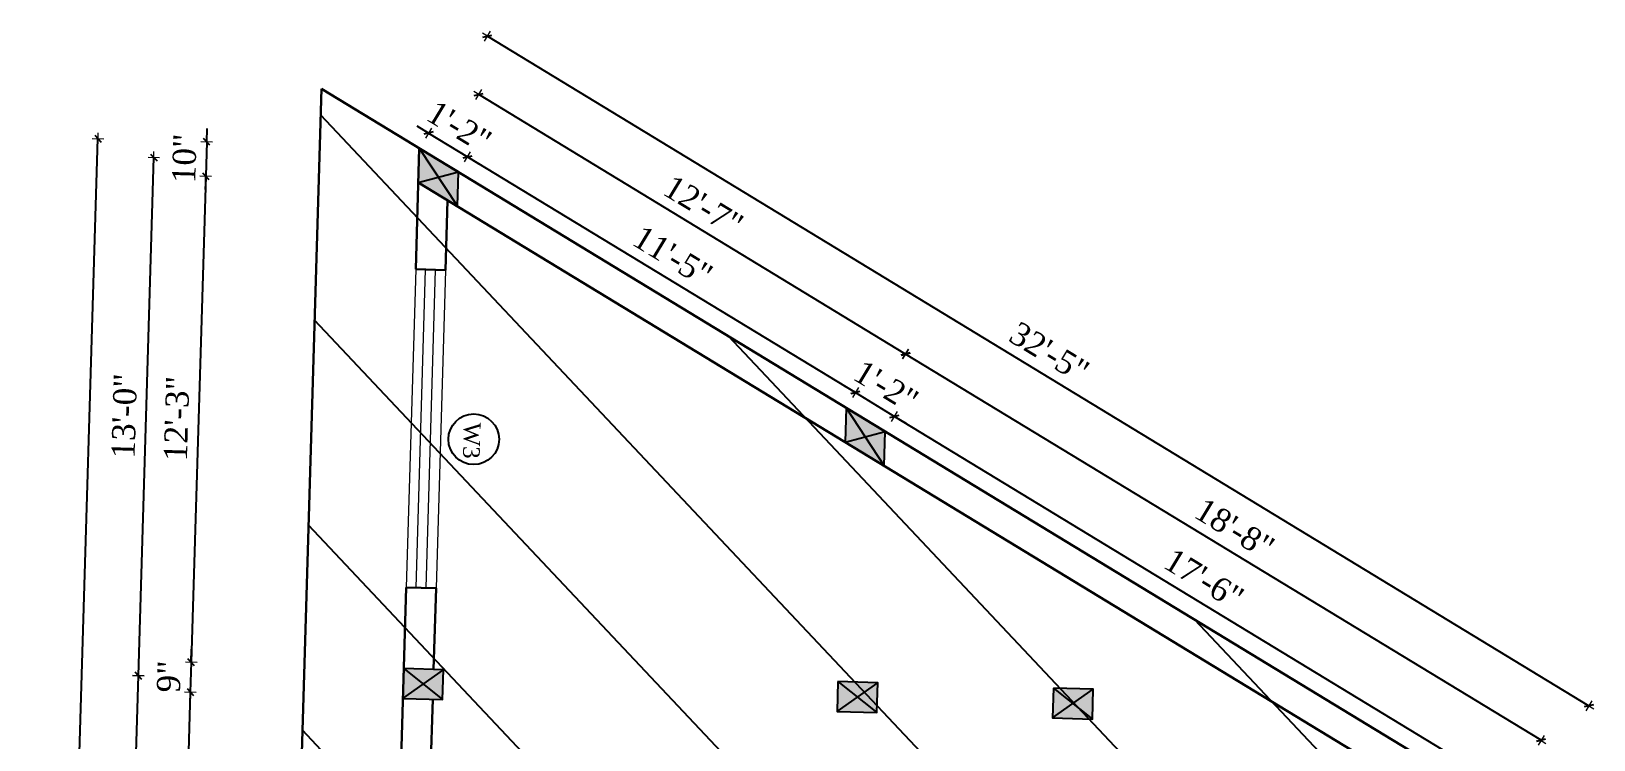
# Model space of a CAD drawing. Header units: inches. Extents: x 4069 to 291496, y -47643 to 12535.
# Drawn here: x 145268.9 to 145740.1, y -19333.8 to -19120.1 of the extents above; entities that cross this region are included whole.
import ezdxf

# ---------------------------------------------------------------- set-up
doc = ezdxf.new("R2010")
doc.units = ezdxf.units.IN
doc.header["$LTSCALE"] = 5
doc.header["$MEASUREMENT"] = 0
for name, color, linetype, lineweight in [('A-WALL', 7, 'Continuous', 9), ('Dimension', 7, 'Continuous', 18), ('Dw', 2, 'Continuous', 18)]:
    doc.layers.add(name, color=color, linetype=linetype, lineweight=lineweight)
doc.layers.add('dim line', color=7, linetype='Continuous', lineweight=15, true_color=0xfab2b2)
doc.layers.add('TEXT', color=6, linetype='Continuous')
doc.layers.add('WALL', color=7, linetype='Continuous')
doc.styles.add('ordinary', font='times.ttf')
doc.dimstyles.new('Copy of 96', dxfattribs={"dimtxt": 7, "dimasz": 4, "dimexe": 0.5, "dimexo": 0.5, "dimgap": 3, "dimtad": 1, "dimdec": 1, "dimzin": 11, "dimdsep": 46, "dimlunit": 4, "dimtxsty": 'ordinary', "dimblk": 'OBLIQUE', "dimcen": 0.09, "dimse1": 1, "dimse2": 1, "dimclrt": 6, "dimazin": 0, "dimtfac": 1, "dimtdec": 1, "dimtix": 1, "dimtmove": 2, "dimatfit": 3, "dimldrblk": 'leader', "dimfxl": 0.5, "dimfxlon": 1, "dimtolj": 1, "dimtzin": 0, "dimarcsym": 0})

# ---------------------------------------------------------------- blocks, each defined once
blk = doc.blocks.new('c2a')
at = {"color": 1, "ltscale": 5}
for p, q in [((18091.63, 4625.76), (18084.82, 4613.76)), ((18101.98, 4625.76), (18091.63, 4625.76)), ((18095.17, 4613.76), (18101.98, 4625.76)), ((18084.82, 4613.76), (18095.17, 4613.76))]:
    blk.add_line(p, q, dxfattribs=at)
blk = doc.blocks.new('oblique')
at = {"color": 0, "lineweight": -2}
blk.add_line((0.25, 0.25), (-0.25, -0.25), dxfattribs=at)
at = {"layer": 'dim line', "lineweight": 9}
for p, q in [((-0.4375, 0), (0.4375, 0)), ((0, 0.4375), (0, -0.4375))]:
    blk.add_line(p, q, dxfattribs=at)
blk = doc.blocks.new('*D4711')
at = {"layer": 'A-WALL', "color": 0, "lineweight": -2, "ltscale": 50, "transparency": 16777216}
blk.add_line((145296.73, -19464.35), (145301.21, -19314.41), dxfattribs=at)
at = {"layer": 'Defpoints', "color": 0, "ltscale": 50, "transparency": 16777216}
for p in [(145301.21, -19314.41), (145381.1, -19316.8), (145376.62, -19466.73)]:
    blk.add_point(p, dxfattribs=at)
at = {"layer": 'A-WALL', "color": 0, "lineweight": -2, "ltscale": 50, "transparency": 16777216, "xscale": 4, "yscale": 4, "zscale": 4}
for p, rotation in [((145301.21, -19314.41), 88.28998542889802), ((145296.73, -19464.35), 268.289985428898)]:
    blk.add_blockref('oblique', p, dxfattribs=dict(at, rotation=rotation))
at = {"layer": 'A-WALL', "color": 6, "ltscale": 50, "transparency": 16777216, "insert": (145292.41, -19389.19), "char_height": 7, "attachment_point": 5, "rotation": 88.29, "style": 'ordinary'}
blk.add_mtext('\\A1;12\'-6"', dxfattribs=at)
blk = doc.blocks.new('_OBLIQUE')
at = {"color": 0, "linetype": 'ByBlock'}
blk.add_line((-0.5, -0.5), (0.5, 0.5), dxfattribs=at)
blk = doc.blocks.new('leader')
at = {"layer": 'Dimension'}
for p, q in [((0, -4.33), (0, 4.33)), ((-4.42, 0), (4.42, 0))]:
    blk.add_line(p, q, dxfattribs=at)
blk = doc.blocks.new('*D4712')
at = {"layer": 'A-WALL', "color": 0, "lineweight": -2, "ltscale": 50, "transparency": 16777216}
blk.add_line((145301.21, -19314.41), (145305.87, -19158.16), dxfattribs=at)
at = {"layer": 'Defpoints', "color": 0, "ltscale": 50, "transparency": 16777216}
for p in [(145305.87, -19158.16), (145385.77, -19160.54), (145381.1, -19316.8)]:
    blk.add_point(p, dxfattribs=at)
at = {"layer": 'A-WALL', "color": 0, "lineweight": -2, "ltscale": 50, "transparency": 16777216, "xscale": 4, "yscale": 4, "zscale": 4}
for p, rotation in [((145305.87, -19158.16), 88.28998542889802), ((145301.21, -19314.41), 268.289985428898)]:
    blk.add_blockref('oblique', p, dxfattribs=dict(at, rotation=rotation))
at = {"layer": 'A-WALL', "color": 6, "ltscale": 50, "transparency": 16777216, "insert": (145296.98, -19236.09), "char_height": 7, "attachment_point": 5, "rotation": 88.29, "style": 'ordinary'}
blk.add_mtext('\\A1;13\'-0"', dxfattribs=at)
blk = doc.blocks.new('*D4713')
at = {"layer": 'A-WALL', "color": 0, "lineweight": -2, "ltscale": 50, "transparency": 16777216}
blk.add_line((145271.91, -19725.22), (145289.01, -19152.48), dxfattribs=at)
at = {"layer": 'Defpoints', "color": 0, "ltscale": 50, "transparency": 16777216}
for p in [(145289.01, -19152.48), (145385.92, -19155.37), (145368.82, -19728.12)]:
    blk.add_point(p, dxfattribs=at)
at = {"layer": 'A-WALL', "color": 0, "lineweight": -2, "ltscale": 50, "transparency": 16777216, "xscale": 4, "yscale": 4, "zscale": 4}
for p, rotation in [((145289.01, -19152.48), 88.28998542889802), ((145271.91, -19725.22), 268.289985428898)]:
    blk.add_blockref('oblique', p, dxfattribs=dict(at, rotation=rotation))
at = {"layer": 'A-WALL', "color": 6, "ltscale": 50, "transparency": 16777216, "insert": (145273.89, -19438.66), "char_height": 7, "attachment_point": 5, "rotation": 88.29, "style": 'ordinary'}
blk.add_mtext('\\A1;47\'-9"', dxfattribs=at)
blk = doc.blocks.new('*D4714')
at = {"layer": 'A-WALL', "color": 0, "lineweight": -2, "ltscale": 50, "transparency": 16777216}
for p, q in [((145388.69, -19150.81), (145385.28, -19148.73)), ((145388.69, -19150.81), (145400.49, -19157.98)), ((145400.49, -19157.98), (145403.9, -19160.05))]:
    blk.add_line(p, q, dxfattribs=at)
at = {"layer": 'Defpoints', "color": 0, "ltscale": 50, "transparency": 16777216}
for p in [(145385.92, -19155.37), (145400.49, -19157.98), (145397.71, -19162.54)]:
    blk.add_point(p, dxfattribs=at)
at = {"layer": 'A-WALL', "color": 0, "lineweight": -2, "ltscale": 50, "transparency": 16777216, "xscale": 4, "yscale": 4, "zscale": 4}
for p, rotation in [((145388.69, -19150.81), 328.7014709224883), ((145400.49, -19157.98), 148.7014709224883)]:
    blk.add_blockref('oblique', p, dxfattribs=dict(at, rotation=rotation))
at = {"layer": 'A-WALL', "color": 6, "ltscale": 50, "transparency": 16777216, "insert": (145397.97, -19148.84), "char_height": 7, "attachment_point": 5, "rotation": 328.7015, "style": 'ordinary'}
blk.add_mtext('\\A1;1\'-2"', dxfattribs=at)
blk = doc.blocks.new('*D4715')
at = {"layer": 'A-WALL', "color": 0, "lineweight": -2, "ltscale": 50, "transparency": 16777216}
blk.add_line((145400.49, -19157.98), (145517.42, -19229.07), dxfattribs=at)
at = {"layer": 'Defpoints', "color": 0, "ltscale": 50, "transparency": 16777216}
for p in [(145397.71, -19162.54), (145517.42, -19229.07), (145514.64, -19233.63)]:
    blk.add_point(p, dxfattribs=at)
at = {"layer": 'A-WALL', "color": 0, "lineweight": -2, "ltscale": 50, "transparency": 16777216, "xscale": 4, "yscale": 4, "zscale": 4}
for p, rotation in [((145400.49, -19157.98), 148.7014709242149), ((145517.42, -19229.07), 328.701470924215)]:
    blk.add_blockref('oblique', p, dxfattribs=dict(at, rotation=rotation))
at = {"layer": 'A-WALL', "color": 6, "ltscale": 50, "transparency": 16777216, "insert": (145462.36, -19187.92), "char_height": 7, "attachment_point": 5, "rotation": 328.7015, "style": 'ordinary'}
blk.add_mtext('\\A1;11\'-5"', dxfattribs=at)
blk = doc.blocks.new('*D4716')
at = {"layer": 'A-WALL', "color": 0, "lineweight": -2, "ltscale": 50, "transparency": 16777216}
for p, q in [((145517.42, -19229.07), (145514, -19226.99)), ((145517.42, -19229.07), (145529.21, -19236.24)), ((145529.21, -19236.24), (145532.63, -19238.31))]:
    blk.add_line(p, q, dxfattribs=at)
at = {"layer": 'Defpoints', "color": 0, "ltscale": 50, "transparency": 16777216}
for p in [(145514.64, -19233.63), (145529.21, -19236.24), (145526.43, -19240.8)]:
    blk.add_point(p, dxfattribs=at)
at = {"layer": 'A-WALL', "color": 0, "lineweight": -2, "ltscale": 50, "transparency": 16777216, "xscale": 4, "yscale": 4, "zscale": 4}
for p, rotation in [((145517.42, -19229.07), 328.701470924215), ((145529.21, -19236.24), 148.7014709242149)]:
    blk.add_blockref('oblique', p, dxfattribs=dict(at, rotation=rotation))
at = {"layer": 'A-WALL', "color": 6, "ltscale": 50, "transparency": 16777216, "insert": (145526.69, -19227.1), "char_height": 7, "attachment_point": 5, "rotation": 328.7015, "style": 'ordinary'}
blk.add_mtext('\\A1;1\'-2"', dxfattribs=at)
blk = doc.blocks.new('*D4717')
at = {"layer": 'A-WALL', "color": 0, "lineweight": -2, "ltscale": 50, "transparency": 16777216}
blk.add_line((145529.21, -19236.24), (145709.03, -19345.56), dxfattribs=at)
at = {"layer": 'Defpoints', "color": 0, "ltscale": 50, "transparency": 16777216}
for p in [(145526.43, -19240.8), (145709.03, -19345.56), (145706.25, -19350.13)]:
    blk.add_point(p, dxfattribs=at)
at = {"layer": 'A-WALL', "color": 0, "lineweight": -2, "ltscale": 50, "transparency": 16777216, "xscale": 4, "yscale": 4, "zscale": 4}
for p, rotation in [((145529.21, -19236.24), 148.7014709242149), ((145709.03, -19345.56), 328.701470924215)]:
    blk.add_blockref('oblique', p, dxfattribs=dict(at, rotation=rotation))
at = {"layer": 'A-WALL', "color": 6, "ltscale": 50, "transparency": 16777216, "insert": (145622.53, -19285.28), "char_height": 7, "attachment_point": 5, "rotation": 328.7015, "style": 'ordinary'}
blk.add_mtext('\\A1;17\'-6"', dxfattribs=at)
blk = doc.blocks.new('*D4719')
at = {"layer": 'A-WALL', "color": 0, "lineweight": -2, "ltscale": 50, "transparency": 16777216}
blk.add_line((145724.17, -19333.93), (145532.56, -19217.43), dxfattribs=at)
at = {"layer": 'Defpoints', "color": 0, "ltscale": 50, "transparency": 16777216}
for p in [(145532.56, -19217.43), (145520.54, -19237.22), (145712.15, -19353.71)]:
    blk.add_point(p, dxfattribs=at)
at = {"layer": 'A-WALL', "color": 0, "lineweight": -2, "ltscale": 50, "transparency": 16777216, "xscale": 4, "yscale": 4, "zscale": 4}
for p, rotation in [((145532.56, -19217.43), 148.7014709224112), ((145724.17, -19333.93), 328.7014709224112)]:
    blk.add_blockref('oblique', p, dxfattribs=dict(at, rotation=rotation))
at = {"layer": 'A-WALL', "color": 6, "ltscale": 50, "transparency": 16777216, "insert": (145631.78, -19270.08), "char_height": 7, "attachment_point": 5, "rotation": 328.7015, "style": 'ordinary'}
blk.add_mtext('\\A1;18\'-8"', dxfattribs=at)
blk = doc.blocks.new('*D4720')
at = {"layer": 'A-WALL', "color": 0, "lineweight": -2, "ltscale": 50, "transparency": 16777216}
blk.add_line((145532.56, -19217.43), (145403.84, -19139.17), dxfattribs=at)
at = {"layer": 'Defpoints', "color": 0, "ltscale": 50, "transparency": 16777216}
for p in [(145403.84, -19139.17), (145391.82, -19158.96), (145520.54, -19237.22)]:
    blk.add_point(p, dxfattribs=at)
at = {"layer": 'A-WALL', "color": 0, "lineweight": -2, "ltscale": 50, "transparency": 16777216, "xscale": 4, "yscale": 4, "zscale": 4}
for p, rotation in [((145403.84, -19139.17), 148.7014709242149), ((145532.56, -19217.43), 328.701470924215)]:
    blk.add_blockref('oblique', p, dxfattribs=dict(at, rotation=rotation))
at = {"layer": 'A-WALL', "color": 6, "ltscale": 50, "transparency": 16777216, "insert": (145471.62, -19172.69), "char_height": 7, "attachment_point": 5, "rotation": 328.7015, "style": 'ordinary'}
blk.add_mtext('\\A1;12\'-7"', dxfattribs=at)
blk = doc.blocks.new('*D4721')
at = {"layer": 'A-WALL', "color": 0, "lineweight": -2, "ltscale": 50, "transparency": 16777216}
blk.add_line((145406.45, -19121.6), (145738.58, -19323.52), dxfattribs=at)
at = {"layer": 'Defpoints', "color": 0, "ltscale": 50, "transparency": 16777216}
for p in [(145385.92, -19155.37), (145738.58, -19323.52), (145718.04, -19357.29)]:
    blk.add_point(p, dxfattribs=at)
at = {"layer": 'A-WALL', "color": 0, "lineweight": -2, "ltscale": 50, "transparency": 16777216, "xscale": 4, "yscale": 4, "zscale": 4}
for p, rotation in [((145406.45, -19121.6), 148.7014709224075), ((145738.58, -19323.52), 328.7014709224075)]:
    blk.add_blockref('oblique', p, dxfattribs=dict(at, rotation=rotation))
at = {"layer": 'A-WALL', "color": 6, "ltscale": 50, "transparency": 16777216, "insert": (145575.92, -19216.95), "char_height": 7, "attachment_point": 5, "rotation": 328.7015, "style": 'ordinary'}
blk.add_mtext('\\A1;32\'-5"', dxfattribs=at)
blk = doc.blocks.new('*D4733')
at = {"layer": 'A-WALL', "color": 0, "lineweight": -2, "ltscale": 50, "transparency": 16777216}
for p, q in [((145321.82, -19153.46), (145321.94, -19149.46)), ((145321.82, -19153.46), (145321.51, -19163.8)), ((145321.51, -19163.8), (145321.39, -19167.8))]:
    blk.add_line(p, q, dxfattribs=at)
at = {"layer": 'Defpoints', "color": 0, "ltscale": 50, "transparency": 16777216}
for p in [(145385.92, -19155.37), (145321.51, -19163.8), (145385.61, -19165.72)]:
    blk.add_point(p, dxfattribs=at)
at = {"layer": 'A-WALL', "color": 0, "lineweight": -2, "ltscale": 50, "transparency": 16777216, "xscale": 4, "yscale": 4, "zscale": 4}
for p, rotation in [((145321.82, -19153.46), 268.289985428898), ((145321.51, -19163.8), 88.28998542889802)]:
    blk.add_blockref('oblique', p, dxfattribs=dict(at, rotation=rotation))
at = {"layer": 'A-WALL', "color": 6, "ltscale": 50, "transparency": 16777216, "insert": (145315.11, -19158.44), "char_height": 7, "attachment_point": 5, "rotation": 88.29, "style": 'ordinary'}
blk.add_mtext('\\A1;10"', dxfattribs=at)
blk = doc.blocks.new('*D4734')
at = {"layer": 'A-WALL', "color": 0, "lineweight": -2, "ltscale": 50, "transparency": 16777216}
blk.add_line((145321.51, -19163.8), (145317.14, -19310.39), dxfattribs=at)
at = {"layer": 'Defpoints', "color": 0, "ltscale": 50, "transparency": 16777216}
for p in [(145385.61, -19165.72), (145317.14, -19310.39), (145381.23, -19312.3)]:
    blk.add_point(p, dxfattribs=at)
at = {"layer": 'A-WALL', "color": 0, "lineweight": -2, "ltscale": 50, "transparency": 16777216, "xscale": 4, "yscale": 4, "zscale": 4}
for p, rotation in [((145321.51, -19163.8), 88.28998542889805), ((145317.14, -19310.39), 268.289985428898)]:
    blk.add_blockref('oblique', p, dxfattribs=dict(at, rotation=rotation))
at = {"layer": 'A-WALL', "color": 6, "ltscale": 50, "transparency": 16777216, "insert": (145312.77, -19236.9), "char_height": 7, "attachment_point": 5, "rotation": 88.29, "style": 'ordinary'}
blk.add_mtext('\\A1;12\'-3"', dxfattribs=at)
blk = doc.blocks.new('*D4735')
at = {"layer": 'A-WALL', "color": 0, "lineweight": -2, "ltscale": 50, "transparency": 16777216}
for p, q in [((145317.14, -19310.39), (145317.26, -19306.39)), ((145317.14, -19310.39), (145316.87, -19319.38)), ((145316.87, -19319.38), (145316.75, -19323.38))]:
    blk.add_line(p, q, dxfattribs=at)
at = {"layer": 'Defpoints', "color": 0, "ltscale": 50, "transparency": 16777216}
for p in [(145381.23, -19312.3), (145316.87, -19319.38), (145380.97, -19321.3)]:
    blk.add_point(p, dxfattribs=at)
at = {"layer": 'A-WALL', "color": 0, "lineweight": -2, "ltscale": 50, "transparency": 16777216, "xscale": 4, "yscale": 4, "zscale": 4}
for p, rotation in [((145317.14, -19310.39), 268.289985428898), ((145316.87, -19319.38), 88.28998542889802)]:
    blk.add_blockref('oblique', p, dxfattribs=dict(at, rotation=rotation))
at = {"layer": 'A-WALL', "color": 6, "ltscale": 50, "transparency": 16777216, "insert": (145310.43, -19314.69), "char_height": 7, "attachment_point": 5, "rotation": 88.29, "style": 'ordinary'}
blk.add_mtext('\\A1;9"', dxfattribs=at)
blk = doc.blocks.new('*D4736')
at = {"layer": 'A-WALL', "color": 0, "lineweight": -2, "ltscale": 50, "transparency": 16777216}
blk.add_line((145316.87, -19319.38), (145312.66, -19460.32), dxfattribs=at)
at = {"layer": 'Defpoints', "color": 0, "ltscale": 50, "transparency": 16777216}
for p in [(145380.97, -19321.3), (145312.66, -19460.32), (145376.76, -19462.24)]:
    blk.add_point(p, dxfattribs=at)
at = {"layer": 'A-WALL', "color": 0, "lineweight": -2, "ltscale": 50, "transparency": 16777216, "xscale": 4, "yscale": 4, "zscale": 4}
for p, rotation in [((145316.87, -19319.38), 88.28998542889805), ((145312.66, -19460.32), 268.289985428898)]:
    blk.add_blockref('oblique', p, dxfattribs=dict(at, rotation=rotation))
at = {"layer": 'A-WALL', "color": 6, "ltscale": 50, "transparency": 16777216, "insert": (145308.2, -19389.66), "char_height": 7, "attachment_point": 5, "rotation": 88.29, "style": 'ordinary'}
blk.add_mtext('\\A1;11\'-9"', dxfattribs=at)

msp = doc.modelspace()

# ---------------------------------------------------------------- hatches: boundary and pattern name
at = {"layer": 'WALL', "linetype": 'ByBlock', "ltscale": 5, "true_color": 0xf8991e}
h = msp.add_hatch(dxfattribs=at)
h.set_pattern_fill('ANSI31', color=30, scale=350, angle=268.2899854)
h.set_pattern_definition([(313.29, (148187.466, -11942.256), (31.8453, 29.99899), [])])
h.paths.add_polyline_path([(145356.44151, -19137.44994), (145735.72918, -19368.04712), (145724.72776, -19736.55158), (145338.83432, -19727.22159)])
h = msp.add_hatch(color=30, dxfattribs=at)
h.dxf.hatch_style = 1
h.paths.add_polyline_path([(145391.66107, -19164.12894), (145385.61098, -19165.71705), (145397.40231, -19172.88587)])
h.paths.add_polyline_path([(145391.66107, -19164.12894), (145397.40231, -19172.88587), (145397.71115, -19162.54082)])
h.paths.add_polyline_path([(145397.71115, -19162.54082), (145385.91983, -19155.372), (145391.66107, -19164.12894)])
h.paths.add_polyline_path([(145391.66107, -19164.12894), (145385.91983, -19155.372), (145385.61098, -19165.71705)])
h = msp.add_hatch(color=30, dxfattribs=at)
h.dxf.hatch_style = 1
h.paths.add_polyline_path([(145520.38305, -19242.3886), (145514.33296, -19243.97671), (145526.12429, -19251.14554)])
h.paths.add_polyline_path([(145520.38305, -19242.3886), (145526.12429, -19251.14554), (145526.43314, -19240.80049)])
h.paths.add_polyline_path([(145526.43314, -19240.80049), (145514.64181, -19233.63166), (145520.38305, -19242.3886)])
h.paths.add_polyline_path([(145520.38305, -19242.3886), (145514.64181, -19233.63166), (145514.33296, -19243.97671)])
h = msp.add_hatch(color=30, dxfattribs=at)
h.dxf.hatch_style = 1
h.paths.add_polyline_path([(145387.09784, -19316.97904), (145381.2348, -19312.30199), (145380.96623, -19321.29799)])
h.paths.add_polyline_path([(145380.96623, -19321.29799), (145392.96089, -19321.65608), (145387.09784, -19316.97904)])
h.paths.add_polyline_path([(145387.09784, -19316.97904), (145392.96089, -19321.65608), (145393.22946, -19312.66009)])
h.paths.add_polyline_path([(145393.22946, -19312.66009), (145381.2348, -19312.30199), (145387.09784, -19316.97904)])
h = msp.add_hatch(color=30, dxfattribs=at)
h.dxf.hatch_style = 1
h.paths.add_polyline_path([(145518.0395, -19320.8882), (145512.17646, -19316.21116), (145511.90789, -19325.20715)])
h.paths.add_polyline_path([(145511.90789, -19325.20715), (145523.90255, -19325.56524), (145518.0395, -19320.8882)])
h.paths.add_polyline_path([(145518.0395, -19320.8882), (145523.90255, -19325.56524), (145524.17112, -19316.56925)])
h.paths.add_polyline_path([(145524.17112, -19316.56925), (145512.17646, -19316.21116), (145518.0395, -19320.8882)])
h = msp.add_hatch(color=30, dxfattribs=at)
h.dxf.hatch_style = 1
h.paths.add_polyline_path([(145583.01056, -19322.82786), (145577.14751, -19318.15082), (145576.87894, -19327.14681)])
h.paths.add_polyline_path([(145576.87894, -19327.14681), (145588.8736, -19327.50491), (145583.01056, -19322.82786)])
h.paths.add_polyline_path([(145583.01056, -19322.82786), (145588.8736, -19327.50491), (145589.14217, -19318.50891)])
h.paths.add_polyline_path([(145589.14217, -19318.50891), (145577.14751, -19318.15082), (145583.01056, -19322.82786)])

# ---------------------------------------------------------------- linework, layer by layer
at = {"color": 1, "ltscale": 5}
for p, q in [((145385.91983, -19155.372), (145397.40231, -19172.88587)), ((145385.61098, -19165.71705), (145397.71115, -19162.54082)), ((145514.64181, -19233.63166), (145526.12429, -19251.14554)), ((145514.33296, -19243.97671), (145526.43314, -19240.80049)), ((145380.96623, -19321.29799), (145393.22946, -19312.66009)), ((145381.2348, -19312.30199), (145392.96089, -19321.65608)), ((145511.90789, -19325.20715), (145524.17112, -19316.56925)), ((145512.17646, -19316.21116), (145523.90255, -19325.56524)), ((145576.87894, -19327.14681), (145589.14217, -19318.50891)), ((145577.14751, -19318.15082), (145588.8736, -19327.50491))]:
    msp.add_line(p, q, dxfattribs=at)
at = {"layer": 'A-WALL', "lineweight": 30}
for p, q in [((145356.44151, -19137.44994), (145338.82881, -19727.40602)), ((145356.44151, -19137.44994), (145735.72918, -19368.04712)), ((145385.91983, -19155.372), (145384.83063, -19191.85574)), ((145385.61098, -19165.71705), (145717.73335, -19367.63893)), ((145394.45448, -19171.09367), (145393.82662, -19192.12431)), ((145384.83063, -19191.85574), (145393.82662, -19192.12431)), ((145381.9659, -19287.81299), (145380.32465, -19342.7885)), ((145381.9659, -19287.81299), (145390.96189, -19288.08156)), ((145390.96189, -19288.08156), (145390.23079, -19312.57056)), ((145389.96222, -19321.56656), (145389.32064, -19343.05707))]:
    msp.add_line(p, q, dxfattribs=at)
at = {"layer": 'Dw', "color": 3}
for p, q in [((145384.83063, -19191.85574), (145381.9659, -19287.81299)), ((145384.96456, -19287.90251), (145387.8293, -19191.94527)), ((145387.96323, -19287.99204), (145390.82796, -19192.03479)), ((145393.82662, -19192.12431), (145390.96189, -19288.08156))]:
    msp.add_line(p, q, dxfattribs=at)
at = {"layer": 'TEXT'}
msp.add_circle((145402.33232, -19243.14795), 7.64038, dxfattribs=at)
at = {"layer": 'WALL', "color": 2, "linetype": 'ByBlock', "ltscale": 5}
for points in [[(145385.91983, -19155.372), (145385.61098, -19165.71705), (145397.40231, -19172.88587), (145397.71115, -19162.54082)], [(145514.64181, -19233.63166), (145514.33296, -19243.97671), (145526.12429, -19251.14554), (145526.43314, -19240.80049)], [(145381.2348, -19312.30199), (145380.96623, -19321.29799), (145392.96089, -19321.65608), (145393.22946, -19312.66009)], [(145512.17646, -19316.21116), (145511.90789, -19325.20715), (145523.90255, -19325.56524), (145524.17112, -19316.56925)], [(145577.14751, -19318.15082), (145576.87894, -19327.14681), (145588.8736, -19327.50491), (145589.14217, -19318.50891)]]:
    msp.add_lwpolyline(points, close=True, dxfattribs=at)

# ---------------------------------------------------------------- block references
at = {"layer": 'WALL', "color": 2, "linetype": 'ByBlock', "ltscale": 5, "rotation": 268.2899854281387}
for p in [(141313.8836, -940.92771), (141442.60559, -1019.18737)]:
    msp.add_blockref('c2a', p, dxfattribs=at)

# ---------------------------------------------------------------- texts
at = {"layer": 'TEXT', "style": 'ordinary'}
msp.add_text('W3', height=5, rotation=268.2903735, dxfattribs=at).set_placement((145399.41976, -19238.02576))

# ---------------------------------------------------------------- dimensions: what is measured, and where the dimension line sits
at = {"layer": 'A-WALL', "ltscale": 50}
for p1, p2, distance, picture, middle in [((145385.91983, -19155.372), (145718.04219, -19357.29388), 39.52759, '*D4721', (145575.92368, -19216.9519)), ((145385.91983, -19155.372), (145397.71115, -19162.54082), 5.34192, '*D4714', (145397.96733, -19148.83782)), ((145712.14653, -19353.70947), (145520.53747, -19237.21608), -23.15088, '*D4719', (145631.77701, -19270.07517))]:
    dim = msp.add_aligned_dim(p1=p1, p2=p2, distance=distance, dimstyle='Copy of 96', override={"dimdec": 0, "dimblk": 'oblique', "dimtdec": 0, "dimarcsym": 1}, dxfattribs=at)
    dim.commit()
    dim.dimension.update_dxf_attribs({"geometry": picture, "text_midpoint": middle})
for base, p1, p2, angle, picture, middle in [((145403.84231, -19139.17463), (145520.53747, -19237.21608), (145391.81549, -19158.95641), 328.7014709, '*D4720', (145471.61673, -19172.69002)), ((145289.01028, -19152.47884), (145368.82096, -19728.11682), (145385.91983, -19155.372), 268.2899854, '*D4713', (145273.89312, -19438.65517)), ((145321.51269, -19163.80344), (145385.91983, -19155.372), (145385.61098, -19165.71705), 268.2899854, '*D4733', (145315.10947, -19158.43514)), ((145305.87349, -19158.15941), (145381.10052, -19316.79999), (145385.7654, -19160.54452), 268.2899854, '*D4712', (145296.9834, -19236.09137)), ((145517.41692, -19229.06714), (145397.71115, -19162.54082), (145514.64181, -19233.63166), 148.7014709, '*D4715', (145462.35979, -19187.9159)), ((145317.13651, -19310.38839), (145385.61098, -19165.71705), (145381.2348, -19312.30199), 268.2899854, '*D4734', (145312.76696, -19236.90014)), ((145529.20825, -19236.23596), (145514.64181, -19233.63166), (145526.43314, -19240.80049), 148.7014709, '*D4716', (145526.68932, -19227.09748)), ((145709.02598, -19345.56054), (145526.43314, -19240.80049), (145706.25087, -19350.12506), 148.7014709, '*D4717', (145622.53055, -19285.28381)), ((145316.86794, -19319.38438), (145381.2348, -19312.30199), (145380.96623, -19321.29799), 268.2899854, '*D4735', (145310.4345, -19314.69031)), ((145301.2086, -19314.41488), (145376.62437, -19466.73319), (145381.10052, -19316.79999), 268.2899854, '*D4711', (145292.41288, -19389.1857)), ((145312.66037, -19460.32159), (145380.96623, -19321.29799), (145376.75866, -19462.23519), 268.2899854, '*D4736', (145308.19642, -19389.65691))]:
    dim = msp.add_linear_dim(base=base, p1=p1, p2=p2, angle=angle, dimstyle='Copy of 96', override={"dimdec": 0, "dimblk": 'oblique', "dimtdec": 0, "dimarcsym": 1}, dxfattribs=at)
    dim.commit()
    dim.dimension.update_dxf_attribs({"geometry": picture, "text_midpoint": middle})

doc.saveas('drawing.dxf')
